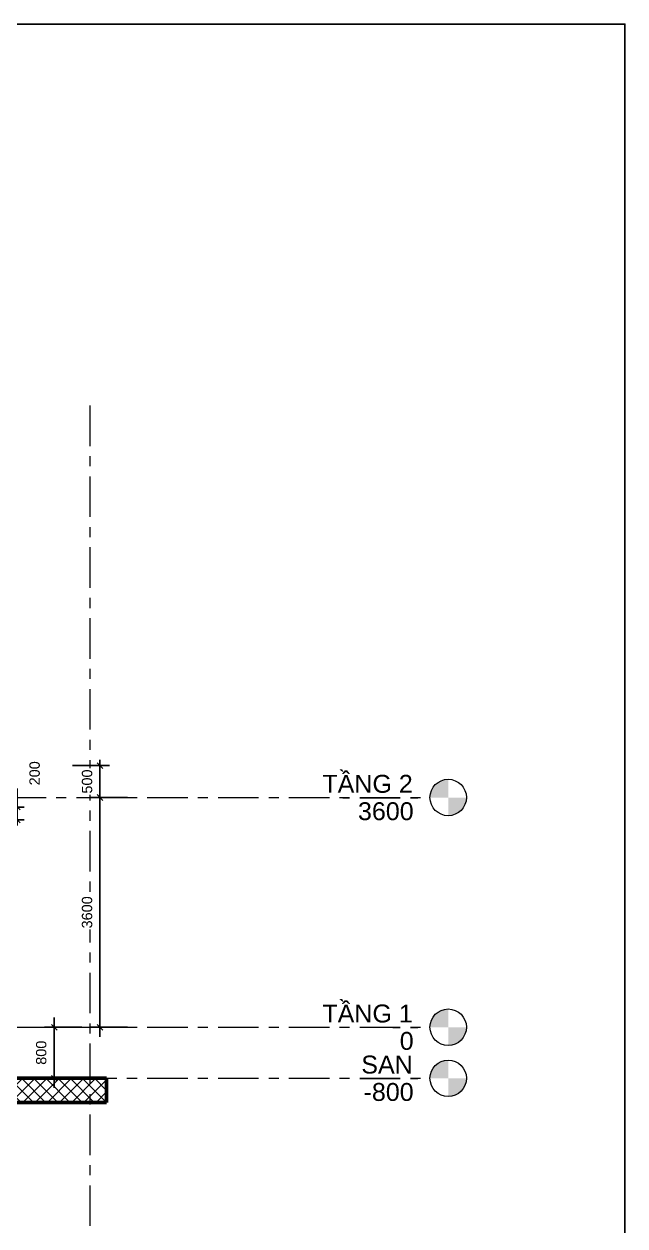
# Model space of a CAD drawing. Header units: millimetres. Extents: x 2164007 to 2324354, y -2513385 to -2308978.
# Drawn here: x 2314559 to 2323986, y -2503444 to -2484607 of the extents above; entities that cross this region are included whole.
import ezdxf

# ---------------------------------------------------------------- set-up
doc = ezdxf.new("R2010")
doc.units = ezdxf.units.MM
doc.linetypes.add('Grid Line', pattern=[22.225, 12.7, -3.175, 3.175, -3.175])
doc.layers.add('5', color=5, linetype='Continuous')
for name, color, linetype, lineweight in [('A-ANNO-DIMS', 211, 'Continuous', 9), ('A-DETL-GENF', 8, 'Continuous', 9), ('A-DETL-WIDE', 214, 'Continuous', 50), ('A-FLOR-LEVL', 8, 'Continuous', 9), ('S-GRID', 8, 'Continuous', 9)]:
    doc.layers.add(name, color=color, linetype=linetype, lineweight=lineweight)
doc.styles.add('Arial', font='arial.ttf', dxfattribs={"height": 175.652835})
doc.styles.add('Arial_1', font='arial.ttf', dxfattribs={"height": 162.282934})
doc.dimstyles.new('Dim_dai_ca_vu', dxfattribs={"dimscale": 304.8, "dimtxt": 165, "dimasz": 0.292969, "dimexe": 0.492126, "dimexo": 0.0625, "dimgap": 0.393701, "dimtad": 1, "dimdec": 0, "dimzin": 0, "dimdsep": 46, "dimtxsty": 'Arial_1', "dimblk1": 'OBLIQUE', "dimblk2": 'OBLIQUE', "dimsah": 1, "dimcen": 0.09, "dimdle": 0.492126, "dimadec": 0, "dimazin": 0, "dimtfac": 1, "dimtdec": 4, "dimtix": 1, "dimtmove": 0, "dimatfit": 3, "dimfxl": 0.984252, "dimfxlon": 1, "dimtvp": 1, "dimtfill": 1, "dimtolj": 1, "dimtzin": 0, "dimarcsym": 2})
doc.dimstyles.new('Dim_dai_ca_vu_1', dxfattribs={"dimscale": 304.8, "dimtxt": 165, "dimasz": 0.292969, "dimexe": 0.492126, "dimexo": 0.0625, "dimgap": 0.393701, "dimtad": 1, "dimdec": 0, "dimzin": 0, "dimdsep": 46, "dimtxsty": 'Arial_1', "dimblk1": 'OBLIQUE', "dimblk2": 'OBLIQUE', "dimsah": 1, "dimcen": 0.09, "dimdle": 0.492126, "dimadec": 0, "dimazin": 0, "dimtfac": 1, "dimtdec": 4, "dimtix": 1, "dimtmove": 0, "dimatfit": 3, "dimfxl": 0.984252, "dimfxlon": 1, "dimtvp": 1, "dimtfill": 1, "dimtolj": 1, "dimtzin": 0, "dimarcsym": 2})

# ---------------------------------------------------------------- blocks, each defined once
blk = doc.blocks.new('Level - Level Head - Circle-50818-mc c-cc')
at = {"layer": 'A-FLOR-LEVL'}
h = blk.add_hatch(color=256, dxfattribs=at)
edge = h.paths.add_edge_path(flags=0)
edge.add_line((19889, 0), (19603, 0))
edge.add_arc((19889, 0), 286, 90, 180, ccw=False)
edge.add_line((19889, 286), (19889, 0))
h = blk.add_hatch(color=256, dxfattribs=at)
edge = h.paths.add_edge_path(flags=0)
edge.add_line((19889, -286), (19889, 0))
edge.add_line((19889, 0), (20175, 0))
edge.add_arc((19889, 0), 286, 270, 360, ccw=False)
blk.add_circle((19889, 0), 286, dxfattribs=at)
blk = doc.blocks.new('_Oblique')
at = {"color": 0, "linetype": 'ByBlock', "lineweight": -2}
blk.add_line((-0.5, -0.5), (0.5, 0.5), dxfattribs=at)
blk = doc.blocks.new('*D702')
at = {"layer": 'A-ANNO-DIMS', "color": 0, "lineweight": -2}
for p, q in [((2314451, -2496879), (2314451, -2496587)), ((2314563, -2496879), (2314301, -2496879)), ((2314451, -2497079), (2314451, -2496879)), ((2314563, -2497079), (2314301, -2497079)), ((2314451, -2497079), (2314451, -2497168))]:
    blk.add_line(p, q, dxfattribs=at)
at = {"layer": 'Defpoints', "color": 0}
for p in [(2314582, -2496879), (2314451, -2497079), (2314582, -2497079)]:
    blk.add_point(p, dxfattribs=at)
at = {"layer": 'A-ANNO-DIMS', "color": 0, "lineweight": -2, "xscale": 89.296875, "yscale": 89.296875, "zscale": 89.296875}
for p, rotation in [((2314451, -2496879), 270), ((2314451, -2497079), 90)]:
    blk.add_blockref('_Oblique', p, dxfattribs=dict(at, rotation=rotation))
at = {"layer": 'A-ANNO-DIMS', "color": 0, "insert": (2314643, -2496539), "char_height": 162.3, "attachment_point": 1, "rotation": 90, "line_spacing_factor": 0.938532, "style": 'Arial_1', "bg_fill": 3, "box_fill_scale": 1.1, "bg_fill_color": 256, "bg_fill_true_color": 13158600, "bg_fill_transparency": 0}
blk.add_mtext('\\A1;200', dxfattribs=at)
blk = doc.blocks.new('*D703')
at = {"layer": 'A-ANNO-DIMS', "color": 0, "lineweight": -2}
for p, q in [((2315032, -2500179), (2315032, -2501279)), ((2315463, -2500329), (2314882, -2500329)), ((2315463, -2501129), (2314882, -2501129))]:
    blk.add_line(p, q, dxfattribs=at)
at = {"layer": 'Defpoints', "color": 0}
for p in [(2315482, -2500329), (2315032, -2501129), (2315482, -2501129)]:
    blk.add_point(p, dxfattribs=at)
at = {"layer": 'A-ANNO-DIMS', "color": 0, "lineweight": -2, "xscale": 89.296875, "yscale": 89.296875, "zscale": 89.296875}
for p, rotation in [((2315032, -2500329), 90), ((2315032, -2501129), 270)]:
    blk.add_blockref('_Oblique', p, dxfattribs=dict(at, rotation=rotation))
at = {"layer": 'A-ANNO-DIMS', "color": 0, "insert": (2314829, -2500729), "char_height": 162.3, "attachment_point": 5, "rotation": 90, "style": 'Arial_1', "bg_fill": 3, "box_fill_scale": 1.1, "bg_fill_color": 256, "bg_fill_true_color": 13158600, "bg_fill_transparency": 16719164}
blk.add_mtext('\\A1;800', dxfattribs=at)
blk = doc.blocks.new('*D704')
at = {"layer": 'A-ANNO-DIMS', "color": 0, "lineweight": -2}
for p, q in [((2315319, -2496229), (2315900, -2496229)), ((2315750, -2496229), (2315750, -2496140)), ((2315750, -2496229), (2315750, -2496729)), ((2316181, -2496729), (2315600, -2496729)), ((2315750, -2496729), (2315750, -2496818))]:
    blk.add_line(p, q, dxfattribs=at)
at = {"layer": 'Defpoints', "color": 0}
for p in [(2315300, -2496229), (2315750, -2496729), (2316200, -2496729)]:
    blk.add_point(p, dxfattribs=at)
at = {"layer": 'A-ANNO-DIMS', "color": 0, "lineweight": -2, "xscale": 89.296875, "yscale": 89.296875, "zscale": 89.296875}
for p, rotation in [((2315750, -2496229), 270), ((2315750, -2496729), 90)]:
    blk.add_blockref('_Oblique', p, dxfattribs=dict(at, rotation=rotation))
at = {"layer": 'A-ANNO-DIMS', "color": 0, "insert": (2315548, -2496479), "char_height": 162.3, "attachment_point": 5, "rotation": 90, "style": 'Arial_1', "bg_fill": 3, "box_fill_scale": 1.1, "bg_fill_color": 256, "bg_fill_true_color": 13158600, "bg_fill_transparency": 8288024}
blk.add_mtext('\\A1;500', dxfattribs=at)
blk = doc.blocks.new('*D705')
at = {"layer": 'A-ANNO-DIMS', "color": 0, "lineweight": -2}
for p, q in [((2315750, -2496579), (2315750, -2500479)), ((2316181, -2496729), (2315600, -2496729)), ((2316181, -2500329), (2315600, -2500329))]:
    blk.add_line(p, q, dxfattribs=at)
at = {"layer": 'Defpoints', "color": 0}
for p in [(2316200, -2496729), (2315750, -2500329), (2316200, -2500329)]:
    blk.add_point(p, dxfattribs=at)
at = {"layer": 'A-ANNO-DIMS', "color": 0, "lineweight": -2, "xscale": 89.296875, "yscale": 89.296875, "zscale": 89.296875}
for p, rotation in [((2315750, -2496729), 90), ((2315750, -2500329), 270)]:
    blk.add_blockref('_Oblique', p, dxfattribs=dict(at, rotation=rotation))
at = {"layer": 'A-ANNO-DIMS', "color": 0, "insert": (2315548, -2498529), "char_height": 162.3, "attachment_point": 5, "rotation": 90, "style": 'Arial_1', "bg_fill": 3, "box_fill_scale": 1.1, "bg_fill_color": 256, "bg_fill_true_color": 13158600, "bg_fill_transparency": 16719164}
blk.add_mtext('\\A1;3600', dxfattribs=at)

msp = doc.modelspace()

# ---------------------------------------------------------------- hatches: boundary and pattern name
at = {"layer": 'A-DETL-GENF'}
h = msp.add_hatch(dxfattribs=at)
h.set_pattern_fill('FP_5', style=0, pattern_type=2)
h.set_pattern_definition([(45, (2305746.95, -2497704.09), (-95.4594, 95.4594), []), (135, (2305746.95, -2497704.09), (-95.4594, -95.4594), [])])
h.paths.add_polyline_path([(2315854.7, -2501509.1), (2315854.7, -2501129.1), (2313409.7, -2501129.1), (2313409.7, -2501509.1), (2313811.2, -2501509.1)], flags=0)
h.paths.add_polyline_path([(2313179.7, -2501509.1), (2313179.7, -2500429.1), (2309494.7, -2500429.1), (2309494.7, -2500679.1), (2309294.7, -2500679.1), (2309294.7, -2500429.1), (2305129.7, -2500429.1), (2305129.7, -2500679.1), (2304929.7, -2500679.1), (2304929.7, -2500429.1), (2302069.7, -2500429.1), (2302069.7, -2500679.1), (2301869.7, -2500679.1), (2301869.7, -2500429.1), (2300294.7, -2500429.1), (2300294.7, -2500679.1), (2300094.7, -2500679.1), (2300094.7, -2500429.1), (2297309.7, -2500429.1), (2297309.7, -2501509.1), (2312270.6, -2501509.1)], flags=0)
h.paths.add_polyline_path([(2297079.7, -2501509.1), (2297079.7, -2501129.1), (2294394.7, -2501129.1), (2294394.7, -2501509.1), (2295325, -2501509.1)], flags=0)

# ---------------------------------------------------------------- linework, layer by layer
at = {"layer": '5'}
msp.add_lwpolyline([(2283289.3, -2513385.3), (2323985.9, -2513385.3), (2323985.9, -2484607), (2283289.3, -2484607)], close=True, dxfattribs=at)
at = {"layer": 'A-DETL-WIDE'}
for p, q in [((2315854.7, -2501129.1), (2313409.7, -2501129.1)), ((2315854.7, -2501509.1), (2315854.7, -2501129.1)), ((2313409.7, -2501509.1), (2315854.7, -2501509.1))]:
    msp.add_line(p, q, dxfattribs=at)
at = {"layer": 'S-GRID', "linetype": 'Grid Line', "ltscale": 50}
msp.add_line((2315593.7, -2503443.9), (2315593.7, -2490490.7), dxfattribs=at)

# ---------------------------------------------------------------- block references
for p in [(2301323.7, -2496729.1), (2301323.7, -2500329.1), (2301323.7, -2501129.1)]:
    msp.add_blockref('Level - Level Head - Circle-50818-mc c-cc', p, dxfattribs=at)

# ---------------------------------------------------------------- next in the draw order: texts
at = {"layer": 'S-GRID', "linetype": 'Grid Line', "ltscale": 50, "char_height": 281.04, "width": 1687.068, "attachment_point": 3, "line_spacing_factor": 0.938532, "style": 'Arial', "bg_fill": 3, "box_fill_scale": 1.25, "bg_fill_color": 0, "bg_fill_transparency": 0}
for s, insert in [('TẦNG 2', (2320656.8, -2496373.8)), ('TẦNG 1', (2320656.8, -2499973.8))]:
    msp.add_mtext(s, dxfattribs=dict(at, insert=insert))

# ---------------------------------------------------------------- next in the draw order: texts
at = {"layer": 'S-GRID', "linetype": 'Grid Line', "ltscale": 50, "attachment_point": 3, "line_spacing_factor": 0.938532, "style": 'Arial', "bg_fill": 3, "box_fill_scale": 1.25, "bg_fill_color": 0, "bg_fill_transparency": 0}
for s, insert, char_height, width in [('3600', (2320670.8, -2496803.2), 281.04, 1042.416), ('\\fArial|b0|i0|c163|p34|;0', (2320670.8, -2500403.2), 281.045, 260.604)]:
    msp.add_mtext(s, dxfattribs=dict(at, insert=insert, char_height=char_height, width=width))

# ---------------------------------------------------------------- next in the draw order: linework, layer by layer
at = {"layer": 'S-GRID', "linetype": 'Grid Line', "ltscale": 50}
for p, q in [((2292044, -2496729.1), (2320927.1, -2496729.1)), ((2292044, -2500329.1), (2320927.1, -2500329.1))]:
    msp.add_line(p, q, dxfattribs=at)

# ---------------------------------------------------------------- next in the draw order: texts
at = {"layer": 'S-GRID', "linetype": 'Grid Line', "ltscale": 50, "insert": (2320656.8, -2500773.8), "char_height": 281.04, "width": 960.12, "attachment_point": 3, "line_spacing_factor": 0.938532, "style": 'Arial', "bg_fill": 3, "box_fill_scale": 1.25, "bg_fill_color": 0, "bg_fill_transparency": 0}
msp.add_mtext('SAN', dxfattribs=at)

# ---------------------------------------------------------------- next in the draw order: texts
at = {"layer": 'S-GRID', "linetype": 'Grid Line', "ltscale": 50, "insert": (2320670.8, -2501203.2), "char_height": 281.04, "width": 936.117, "attachment_point": 3, "line_spacing_factor": 0.938532, "style": 'Arial', "bg_fill": 3, "box_fill_scale": 1.25, "bg_fill_color": 0, "bg_fill_transparency": 0}
msp.add_mtext('-800', dxfattribs=at)

# ---------------------------------------------------------------- next in the draw order: dimensions: what is measured, and where the dimension line sits
at = {"layer": 'A-ANNO-DIMS'}
dim = msp.add_linear_dim(base=(2314451.1, -2497079.1), p1=(2314581.8, -2496879.1), p2=(2314581.8, -2497079.1), angle=90, dimstyle='Dim_dai_ca_vu', override={"dimpost": '<>', "dimfxl": 200}, dxfattribs=at)
dim.commit()
dim.dimension.update_dxf_attribs({"geometry": '*D702', "text_midpoint": (2314751.5, -2496587), "dimtype": 128, "text_rotation": 90})
dim = msp.add_linear_dim(base=(2315750.4, -2496729.1), p1=(2315300.4, -2496229.1), p2=(2316200.4, -2496729.1), angle=90, dimstyle='Dim_dai_ca_vu_1', override={"dimpost": '<>', "dimfxl": 1029.563014}, dxfattribs=at)
dim.commit()
dim.dimension.update_dxf_attribs({"geometry": '*D704', "text_midpoint": (2315547.6, -2496479.1)})

# ---------------------------------------------------------------- next in the draw order: linework, layer by layer
at = {"layer": 'S-GRID', "linetype": 'Grid Line', "ltscale": 50}
msp.add_line((2292044, -2501129.1), (2320927.1, -2501129.1), dxfattribs=at)

# ---------------------------------------------------------------- next in the draw order: dimensions: what is measured, and where the dimension line sits
at = {"layer": 'A-ANNO-DIMS'}
dim = msp.add_linear_dim(base=(2315031.8, -2501129.1), p1=(2315481.8, -2500329.1), p2=(2315481.8, -2501129.1), angle=90, dimstyle='Dim_dai_ca_vu_1', override={"dimpost": '<>', "dimfxl": 800}, dxfattribs=at)
dim.commit()
dim.dimension.update_dxf_attribs({"geometry": '*D703', "text_midpoint": (2314828.9, -2500729.1)})

# ---------------------------------------------------------------- next in the draw order: dimensions: what is measured, and where the dimension line sits
dim = msp.add_linear_dim(base=(2315750.4, -2500329.1), p1=(2316200.4, -2496729.1), p2=(2316200.4, -2500329.1), angle=90, dimstyle='Dim_dai_ca_vu_1', override={"dimpost": '<>', "dimfxl": 3600}, dxfattribs=at)
dim.commit()
dim.dimension.update_dxf_attribs({"geometry": '*D705', "text_midpoint": (2315547.5, -2498529.1)})

doc.saveas('drawing.dxf')
